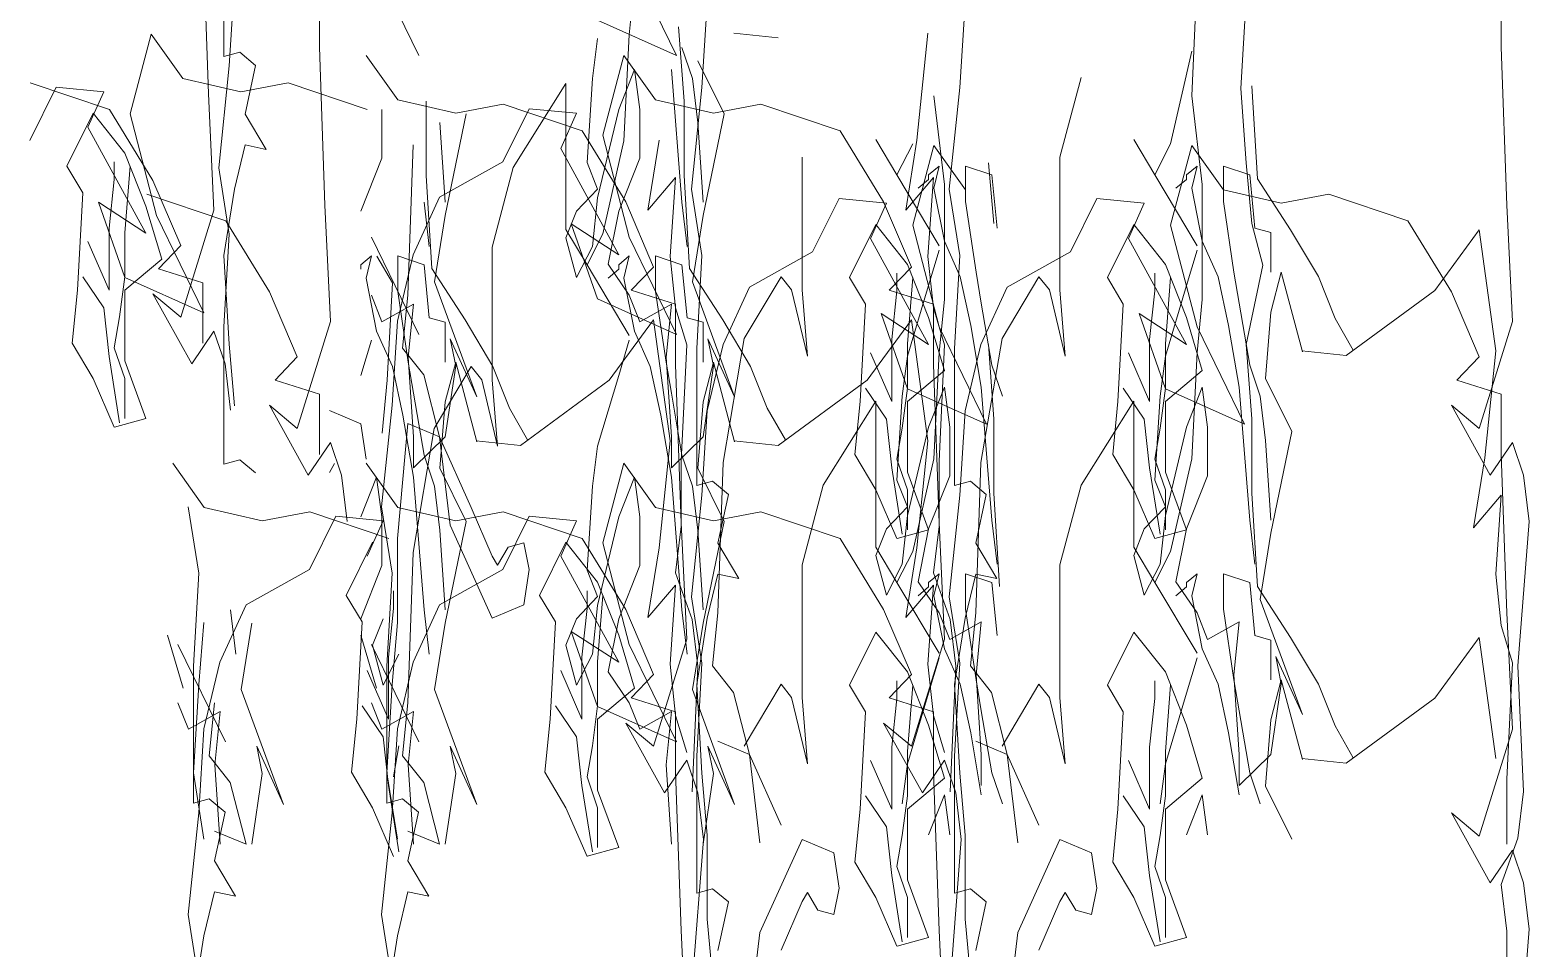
# Model space of a CAD drawing. Header units: millimetres. Extents: x -13324 to 13450, y -2140 to 8293.
# Drawn here: x -2693.5 to -2474.3, y 4908 to 5042.4 of the extents above; entities that cross this region are included whole.
import ezdxf

# ---------------------------------------------------------------- set-up
doc = ezdxf.new("R2010")
doc.units = ezdxf.units.MM
doc.header["$MEASUREMENT"] = 0
doc.layers.add('AS_3_6_018', color=92, linetype='Continuous', lineweight=9)

msp = doc.modelspace()

# ---------------------------------------------------------------- linework, layer by layer
at = {"layer": 'AS_3_6_018'}
for p, q in [((-2665.148, 5038.516), (-2665.148, 5058.588)), ((-2667.421, 5033.044), (-2668.231, 5056.2)), ((-2643.587, 5052.911), (-2636.65, 5038.667)), ((-2605.868, 5052.911), (-2598.93, 5038.667)), ((-2522.82, 5049.582), (-2523.591, 5032.747)), ((-2664.377, 5037.132), (-2663.606, 5049.435)), ((-2651.192, 5039.906), (-2651.192, 5048.76)), ((-2605.097, 5049.466), (-2605.868, 5041.696)), ((-2515.608, 5047.457), (-2516.419, 5033.836)), ((-2478.312, 5039.906), (-2478.312, 5048.76)), ((-2595.225, 5033.993), (-2594.455, 5046.295)), ((-2557.506, 5033.993), (-2556.735, 5046.295)), ((-2598.93, 5038.667), (-2610.493, 5043.847)), ((-2675.79, 5041.78), (-2678.874, 5030.126)), ((-2671.165, 5035.305), (-2675.79, 5041.78)), ((-2610.493, 5041.137), (-2611.263, 5035.31)), ((-2605.868, 5041.696), (-2606.639, 5026.157)), ((-2598.656, 5042.881), (-2597.846, 5031.984)), ((-2590.549, 5041.924), (-2584.062, 5041.243)), ((-2562.171, 5041.924), (-2563.793, 5026.26)), ((-2662.835, 5039.163), (-2665.148, 5038.516)), ((-2660.523, 5037.221), (-2662.835, 5039.163)), ((-2650.381, 5016.75), (-2651.192, 5039.906)), ((-2639.733, 5032.166), (-2644.358, 5038.64)), ((-2606.639, 5038.64), (-2609.722, 5026.986)), ((-2602.014, 5032.166), (-2606.639, 5038.64)), ((-2598.16, 5039.842), (-2596.618, 5035.31)), ((-2523.591, 5039.31), (-2526.674, 5025.713)), ((-2477.502, 5016.75), (-2478.312, 5039.906)), ((-2665.919, 5022.24), (-2664.377, 5037.132)), ((-2662.065, 5030.098), (-2660.523, 5037.221)), ((-2607.409, 5030.778), (-2605.097, 5036.605)), ((-2605.097, 5036.605), (-2604.326, 5030.778)), ((-2598.16, 5017.18), (-2599.701, 5036.605)), ((-2591.993, 5030.13), (-2595.847, 5037.9)), ((-2681.906, 5030.773), (-2693.468, 5034.658)), ((-2662.686, 5033.363), (-2671.165, 5035.305)), ((-2655.749, 5034.658), (-2662.686, 5033.363)), ((-2644.187, 5030.773), (-2655.749, 5034.658)), ((-2615.118, 5034.574), (-2622.826, 5022.272)), ((-2615.118, 5013.207), (-2615.118, 5034.574)), ((-2611.263, 5035.31), (-2612.034, 5023.008)), ((-2596.618, 5035.31), (-2595.847, 5028.835)), ((-2539.778, 5035.426), (-2542.861, 5023.771)), ((-2514.798, 5034.241), (-2513.987, 5020.62)), ((-2689.665, 5034.011), (-2693.519, 5026.241)), ((-2682.728, 5033.363), (-2689.665, 5034.011)), ((-2685.04, 5028.183), (-2682.728, 5033.363)), ((-2666.61, 5016.017), (-2667.421, 5033.044)), ((-2631.254, 5030.223), (-2639.733, 5032.166)), ((-2593.535, 5030.223), (-2602.014, 5032.166)), ((-2596.767, 5019.1), (-2595.225, 5033.993)), ((-2561.31, 5032.747), (-2559.768, 5019.798)), ((-2559.048, 5019.1), (-2557.506, 5033.993)), ((-2523.591, 5032.747), (-2522.049, 5019.798)), ((-2516.419, 5033.836), (-2515.608, 5022.939)), ((-2688.123, 5022.444), (-2684.269, 5030.214)), ((-2684.269, 5030.214), (-2679.644, 5024.387)), ((-2675.528, 5020.38), (-2681.906, 5030.773)), ((-2678.874, 5030.126), (-2675.019, 5015.233)), ((-2658.981, 5024.919), (-2662.065, 5030.098)), ((-2642.045, 5030.778), (-2642.045, 5023.655)), ((-2635.565, 5031.984), (-2635.565, 5021.087)), ((-2632.796, 5015.238), (-2629.712, 5030.13)), ((-2624.317, 5031.518), (-2631.254, 5030.223)), ((-2620.513, 5030.871), (-2624.367, 5023.101)), ((-2612.754, 5027.633), (-2624.317, 5031.518)), ((-2613.576, 5030.223), (-2620.513, 5030.871)), ((-2615.888, 5025.043), (-2613.576, 5030.223)), ((-2610.493, 5017.828), (-2607.409, 5030.778)), ((-2604.326, 5030.778), (-2604.326, 5023.655)), ((-2597.846, 5031.984), (-2597.846, 5021.087)), ((-2595.076, 5015.238), (-2591.993, 5030.13)), ((-2586.598, 5031.518), (-2593.535, 5030.223)), ((-2575.035, 5027.633), (-2586.598, 5031.518)), ((-2676.561, 5012.644), (-2685.04, 5028.183)), ((-2633.566, 5028.835), (-2632.796, 5017.18)), ((-2595.847, 5028.835), (-2595.076, 5017.18)), ((-2663.606, 5019.091), (-2662.065, 5025.566)), ((-2662.065, 5025.566), (-2658.981, 5024.919)), ((-2637.471, 5025.598), (-2638.242, 5003.583)), ((-2606.377, 5017.24), (-2612.754, 5027.633)), ((-2609.722, 5026.986), (-2605.868, 5012.094)), ((-2606.639, 5026.157), (-2609.722, 5012.56)), ((-2601.512, 5026.26), (-2603.134, 5016.044)), ((-2568.658, 5017.24), (-2575.035, 5027.633)), ((-2566.705, 5021.181), (-2569.789, 5026.361)), ((-2564.393, 5025.713), (-2566.705, 5021.181)), ((-2563.793, 5026.26), (-2565.414, 5016.044)), ((-2561.31, 5025.487), (-2564.393, 5013.832)), ((-2556.685, 5019.012), (-2561.31, 5025.487)), ((-2528.986, 5021.181), (-2532.069, 5026.361)), ((-2526.674, 5025.713), (-2528.986, 5021.181)), ((-2523.591, 5025.487), (-2526.674, 5013.832)), ((-2518.966, 5019.012), (-2523.591, 5025.487)), ((-2679.644, 5024.387), (-2676.561, 5016.617)), ((-2642.045, 5023.655), (-2645.129, 5015.886)), ((-2607.409, 5009.504), (-2615.888, 5025.043)), ((-2604.326, 5023.655), (-2607.409, 5015.886)), ((-2580.58, 5023.771), (-2580.58, 5004.346)), ((-2542.861, 5023.771), (-2542.861, 5004.346)), ((-2685.811, 5018.559), (-2688.123, 5022.444)), ((-2681.186, 5020.502), (-2681.186, 5023.092)), ((-2678.874, 5022.444), (-2679.644, 5012.732)), ((-2664.377, 5012.528), (-2665.919, 5022.24)), ((-2635.565, 5021.087), (-2634.754, 5007.466)), ((-2624.367, 5023.101), (-2633.617, 5017.921)), ((-2622.826, 5022.272), (-2625.909, 5010.617)), ((-2612.034, 5023.008), (-2610.493, 5019.123)), ((-2597.846, 5021.087), (-2597.035, 5007.466)), ((-2560.539, 5010.821), (-2566.705, 5021.181)), ((-2560.539, 5022.476), (-2562.08, 5021.181)), ((-2562.08, 5021.181), (-2562.08, 5020.533)), ((-2561.31, 5019.238), (-2560.539, 5022.476)), ((-2556.685, 5022.476), (-2556.685, 5017.296)), ((-2552.831, 5021.181), (-2556.685, 5022.476)), ((-2553.327, 5022.939), (-2552.517, 5014.085)), ((-2552.06, 5013.411), (-2552.831, 5021.181)), ((-2522.82, 5010.821), (-2528.986, 5021.181)), ((-2522.82, 5022.476), (-2524.361, 5021.181)), ((-2524.361, 5021.181), (-2524.361, 5020.533)), ((-2523.591, 5019.238), (-2522.82, 5022.476)), ((-2518.966, 5022.476), (-2518.966, 5017.296)), ((-2515.112, 5021.181), (-2518.966, 5022.476)), ((-2515.608, 5022.939), (-2514.798, 5014.085)), ((-2514.341, 5013.411), (-2515.112, 5021.181)), ((-2681.957, 5013.379), (-2681.186, 5020.502)), ((-2671.474, 5010.845), (-2675.528, 5020.38)), ((-2665.148, 5009.379), (-2663.606, 5019.091)), ((-2610.493, 5019.123), (-2613.576, 5015.886)), ((-2603.134, 5016.044), (-2599.08, 5020.811)), ((-2599.08, 5020.811), (-2599.89, 5009.233)), ((-2595.225, 5009.388), (-2596.767, 5019.1)), ((-2565.414, 5016.044), (-2561.361, 5020.811)), ((-2562.08, 5020.533), (-2563.622, 5019.238)), ((-2561.361, 5020.811), (-2562.171, 5009.233)), ((-2559.768, 5011.469), (-2561.31, 5019.238)), ((-2559.768, 5019.798), (-2559.768, 5002.963)), ((-2557.506, 5009.388), (-2559.048, 5019.1)), ((-2524.361, 5020.533), (-2525.903, 5019.238)), ((-2522.049, 5011.469), (-2523.591, 5019.238)), ((-2522.049, 5019.798), (-2522.049, 5002.963)), ((-2510.487, 5017.07), (-2518.966, 5019.012)), ((-2513.987, 5020.62), (-2509.122, 5013.128)), ((-2686.582, 5004.315), (-2685.811, 5018.559)), ((-2679.644, 5006.169), (-2683.498, 5017.176)), ((-2683.498, 5017.176), (-2676.561, 5012.644)), ((-2664.866, 5014.48), (-2676.429, 5018.365)), ((-2649.57, 4999.724), (-2650.381, 5016.75)), ((-2637.471, 5009.504), (-2633.617, 5017.921)), ((-2635.108, 5010.706), (-2635.879, 5017.18)), ((-2611.263, 5010.706), (-2610.493, 5017.828)), ((-2602.323, 5007.705), (-2606.377, 5017.24)), ((-2597.389, 5010.706), (-2598.16, 5017.18)), ((-2575.184, 5017.717), (-2579.038, 5009.947)), ((-2568.247, 5017.07), (-2575.184, 5017.717)), ((-2570.559, 5011.89), (-2568.247, 5017.07)), ((-2564.604, 5007.705), (-2568.658, 5017.24)), ((-2556.685, 5017.296), (-2555.143, 5006.936)), ((-2537.465, 5017.717), (-2541.319, 5009.947)), ((-2530.528, 5017.07), (-2537.465, 5017.717)), ((-2532.84, 5011.89), (-2530.528, 5017.07)), ((-2518.966, 5017.296), (-2517.424, 5006.936)), ((-2503.549, 5018.365), (-2510.487, 5017.07)), ((-2491.987, 5014.48), (-2503.549, 5018.365)), ((-2476.691, 4999.724), (-2477.502, 5016.75)), ((-2676.561, 5016.617), (-2674.249, 5008.847)), ((-2675.019, 5015.233), (-2668.082, 5000.989)), ((-2671.474, 5000.353), (-2666.61, 5016.017)), ((-2634.337, 5005.526), (-2632.796, 5015.238)), ((-2613.576, 5015.886), (-2615.118, 5012.001)), ((-2607.409, 5015.886), (-2608.951, 5008.116)), ((-2596.618, 5005.526), (-2595.076, 5015.238)), ((-2681.957, 5004.315), (-2681.957, 5013.379)), ((-2679.644, 5012.732), (-2679.644, 5006.257)), ((-2665.148, 4998.931), (-2664.377, 5012.528)), ((-2658.489, 5004.086), (-2664.866, 5014.48)), ((-2612.034, 5008.027), (-2615.118, 5013.207)), ((-2610.493, 5003.029), (-2614.347, 5014.036)), ((-2614.347, 5014.036), (-2607.409, 5009.504)), ((-2609.722, 5012.56), (-2612.034, 5008.027)), ((-2573.643, 5006.151), (-2569.789, 5013.921)), ((-2569.789, 5013.921), (-2565.164, 5008.093)), ((-2564.393, 5013.832), (-2560.539, 4998.94)), ((-2535.923, 5006.151), (-2532.069, 5013.921)), ((-2532.069, 5013.921), (-2527.445, 5008.093)), ((-2526.674, 5013.832), (-2522.82, 4998.94)), ((-2514.798, 5014.085), (-2513.176, 5007.956)), ((-2512.028, 5012.764), (-2514.341, 5013.411)), ((-2512.028, 5006.936), (-2512.028, 5012.764)), ((-2509.122, 5013.128), (-2505.068, 5006.318)), ((-2485.609, 5004.086), (-2491.987, 5014.48)), ((-2488.042, 5004.274), (-2481.556, 5013.128)), ((-2481.556, 5013.128), (-2479.123, 4995.421)), ((-2685.04, 5011.437), (-2681.957, 5004.315)), ((-2674.718, 5007.44), (-2671.474, 5010.845)), ((-2643.587, 5012.094), (-2636.65, 4997.849)), ((-2625.909, 5010.617), (-2625.909, 4991.193)), ((-2615.118, 5012.001), (-2613.576, 5006.173)), ((-2613.576, 5006.173), (-2611.263, 5010.706)), ((-2605.868, 5012.094), (-2598.93, 4997.849)), ((-2562.08, 4996.35), (-2570.559, 5011.89)), ((-2560.539, 5010.174), (-2562.08, 5004.994)), ((-2557.456, 5006.289), (-2559.768, 5011.469)), ((-2524.361, 4996.35), (-2532.84, 5011.89)), ((-2522.82, 5010.174), (-2524.361, 5004.994)), ((-2519.736, 5006.289), (-2522.049, 5011.469)), ((-2674.249, 5008.847), (-2679.644, 5004.315)), ((-2664.377, 4996.429), (-2665.148, 5009.379)), ((-2643.587, 5009.322), (-2645.129, 5008.027)), ((-2645.129, 5008.027), (-2645.129, 5007.38)), ((-2644.358, 5006.085), (-2643.587, 5009.322)), ((-2640.482, 5005.406), (-2642.794, 5009.291)), ((-2639.784, 4999.791), (-2637.471, 5009.504)), ((-2635.879, 5008.027), (-2639.733, 5009.322)), ((-2639.733, 5009.322), (-2639.733, 5004.142)), ((-2635.108, 5000.258), (-2635.879, 5008.027)), ((-2605.868, 4997.668), (-2612.034, 5008.027)), ((-2608.951, 5008.116), (-2605.868, 5003.583)), ((-2605.868, 5009.322), (-2607.409, 5008.027)), ((-2607.409, 5008.027), (-2607.409, 5007.38)), ((-2606.639, 5006.085), (-2605.868, 5009.322)), ((-2598.16, 5008.027), (-2602.014, 5009.322)), ((-2602.014, 5009.322), (-2602.014, 5004.142)), ((-2599.89, 5009.233), (-2599.08, 5001.742)), ((-2597.389, 5000.258), (-2598.16, 5008.027)), ((-2595.996, 4995.791), (-2595.225, 5009.388)), ((-2579.038, 5009.947), (-2588.288, 5004.767)), ((-2565.164, 5008.093), (-2562.08, 5000.323)), ((-2562.171, 5009.233), (-2561.361, 5001.742)), ((-2558.277, 4995.791), (-2557.506, 5009.388)), ((-2541.319, 5009.947), (-2550.569, 5004.767)), ((-2527.445, 5008.093), (-2524.361, 5000.323)), ((-2513.176, 5007.956), (-2515.608, 4996.378)), ((-2682.728, 5001.725), (-2685.811, 5006.257)), ((-2679.644, 5006.257), (-2680.415, 5000.43)), ((-2668.082, 5000.989), (-2679.644, 5006.169)), ((-2668.231, 5005.397), (-2674.718, 5007.44)), ((-2642.816, 4998.315), (-2644.358, 5006.085)), ((-2634.754, 5007.466), (-2629.889, 4999.975)), ((-2607.409, 5007.38), (-2608.951, 5006.085)), ((-2605.097, 4998.315), (-2606.639, 5006.085)), ((-2605.566, 5004.3), (-2602.323, 5007.705)), ((-2597.035, 5007.466), (-2592.17, 4999.975)), ((-2583.663, 5006.289), (-2589.059, 4997.224)), ((-2582.122, 5004.346), (-2583.663, 5006.289)), ((-2571.33, 5002.266), (-2573.643, 5006.151)), ((-2567.847, 5004.3), (-2564.604, 5007.705)), ((-2566.705, 5004.208), (-2566.705, 5006.798)), ((-2564.393, 5006.151), (-2565.164, 4996.439)), ((-2555.914, 4999.166), (-2557.456, 5006.289)), ((-2555.143, 5006.936), (-2554.372, 5002.404)), ((-2545.944, 5006.289), (-2551.34, 4997.224)), ((-2544.402, 5004.346), (-2545.944, 5006.289)), ((-2533.611, 5002.266), (-2535.923, 5006.151)), ((-2528.986, 5004.208), (-2528.986, 5006.798)), ((-2526.674, 5006.151), (-2527.445, 4996.439)), ((-2518.195, 4999.166), (-2519.736, 5006.289)), ((-2517.424, 5006.936), (-2516.653, 5002.404)), ((-2512.028, 5001.109), (-2510.487, 5006.936)), ((-2510.487, 5006.936), (-2507.403, 4995.282)), ((-2505.068, 5006.318), (-2502.636, 5000.188)), ((-2687.353, 4996.545), (-2686.582, 5004.315)), ((-2679.644, 5004.315), (-2679.644, 4993.955)), ((-2669.853, 4993.542), (-2675.528, 5003.758)), ((-2675.528, 5003.758), (-2671.474, 5000.353)), ((-2668.231, 4996.543), (-2668.231, 5005.397)), ((-2654.435, 4994.552), (-2658.489, 5004.086)), ((-2643.587, 5003.583), (-2642.045, 4999.698)), ((-2641.253, 4991.161), (-2640.482, 5005.406)), ((-2639.733, 5004.142), (-2638.191, 4993.783)), ((-2638.242, 5003.583), (-2639.013, 4995.814)), ((-2628.171, 4988.691), (-2634.337, 5005.526)), ((-2605.868, 5003.583), (-2604.326, 4999.698)), ((-2599.08, 5002.257), (-2605.566, 5004.3)), ((-2602.014, 5004.142), (-2600.472, 4993.783)), ((-2590.452, 4988.691), (-2596.618, 5005.526)), ((-2592.142, 4996.35), (-2588.288, 5004.767)), ((-2579.809, 4994.634), (-2582.122, 5004.346)), ((-2580.58, 5004.346), (-2579.809, 4994.634)), ((-2561.361, 5002.257), (-2567.847, 5004.3)), ((-2567.476, 4997.086), (-2566.705, 5004.208)), ((-2562.08, 5004.994), (-2565.164, 4994.634)), ((-2554.423, 4996.35), (-2550.569, 5004.767)), ((-2542.09, 4994.634), (-2544.402, 5004.346)), ((-2542.861, 5004.346), (-2542.09, 4994.634)), ((-2529.757, 4997.086), (-2528.986, 5004.208)), ((-2524.361, 5004.994), (-2527.445, 4994.634)), ((-2501.014, 4994.74), (-2488.042, 5004.274)), ((-2481.556, 4994.552), (-2485.609, 5004.086)), ((-2681.957, 4994.602), (-2682.728, 5001.725)), ((-2642.045, 4999.698), (-2637.42, 5002.288)), ((-2637.42, 5002.288), (-2638.191, 4994.519)), ((-2598.93, 4997.849), (-2610.493, 5003.029)), ((-2604.326, 4999.698), (-2599.701, 5002.288)), ((-2599.701, 5002.288), (-2600.472, 4994.519)), ((-2599.08, 4993.403), (-2599.08, 5002.257)), ((-2599.08, 5001.742), (-2597.458, 4996.293)), ((-2572.101, 4988.021), (-2571.33, 5002.266)), ((-2561.361, 4993.403), (-2561.361, 5002.257)), ((-2561.361, 5001.742), (-2559.739, 4996.293)), ((-2559.768, 5002.963), (-2560.539, 4995.193)), ((-2554.372, 5002.404), (-2552.831, 4993.339)), ((-2534.382, 4988.021), (-2533.611, 5002.266)), ((-2522.049, 5002.963), (-2522.82, 4995.193)), ((-2516.653, 5002.404), (-2515.112, 4993.339)), ((-2680.415, 5000.43), (-2681.186, 4995.897)), ((-2654.435, 4984.06), (-2649.57, 4999.724)), ((-2640.554, 4987.489), (-2639.784, 4999.791)), ((-2632.796, 4999.61), (-2635.108, 5000.258)), ((-2632.796, 4993.783), (-2632.796, 4999.61)), ((-2629.889, 4999.975), (-2625.835, 4993.164)), ((-2608.809, 4991.121), (-2602.323, 4999.975)), ((-2602.323, 4999.975), (-2599.89, 4982.267)), ((-2595.076, 4999.61), (-2597.389, 5000.258)), ((-2595.076, 4993.783), (-2595.076, 4999.61)), ((-2592.17, 4999.975), (-2588.116, 4993.164)), ((-2571.09, 4991.121), (-2564.604, 4999.975)), ((-2565.164, 4989.875), (-2569.018, 5000.883)), ((-2569.018, 5000.883), (-2562.08, 4996.35)), ((-2564.604, 4999.975), (-2562.171, 4982.267)), ((-2562.08, 5000.323), (-2559.768, 4992.554)), ((-2554.372, 4990.102), (-2555.914, 4999.166)), ((-2527.445, 4989.875), (-2531.299, 5000.883)), ((-2531.299, 5000.883), (-2524.361, 4996.35)), ((-2524.361, 5000.323), (-2522.049, 4992.554)), ((-2516.653, 4990.102), (-2518.195, 4999.166)), ((-2512.799, 4991.397), (-2512.028, 5001.109)), ((-2502.636, 5000.188), (-2499.973, 4995.546)), ((-2481.556, 4984.06), (-2476.691, 4999.724)), ((-2666.61, 4998.31), (-2669.853, 4993.542)), ((-2664.988, 4993.542), (-2666.61, 4998.31)), ((-2665.148, 4978.859), (-2665.148, 4998.931)), ((-2643.587, 4997.02), (-2645.129, 4991.84)), ((-2640.504, 4993.135), (-2642.816, 4998.315)), ((-2632.067, 4997.21), (-2628.171, 4988.691)), ((-2631.254, 4993.224), (-2632.067, 4997.21)), ((-2605.868, 4997.02), (-2607.409, 4991.84)), ((-2602.785, 4993.135), (-2605.097, 4998.315)), ((-2594.348, 4997.21), (-2590.452, 4988.691)), ((-2593.535, 4993.224), (-2594.348, 4997.21)), ((-2589.059, 4997.224), (-2592.142, 4979.095)), ((-2567.476, 4988.021), (-2567.476, 4997.086)), ((-2560.539, 4998.94), (-2553.601, 4984.695)), ((-2551.34, 4997.224), (-2554.423, 4979.095)), ((-2529.757, 4988.021), (-2529.757, 4997.086)), ((-2522.82, 4998.94), (-2515.882, 4984.695)), ((-2684.269, 4991.365), (-2687.353, 4996.545)), ((-2681.186, 4995.897), (-2679.644, 4991.365)), ((-2663.606, 4987.365), (-2664.377, 4996.429)), ((-2639.013, 4995.814), (-2635.93, 4991.929)), ((-2597.458, 4996.293), (-2598.269, 4979.267)), ((-2595.996, 4975.719), (-2595.996, 4995.791)), ((-2594.455, 4986.638), (-2592.142, 4996.35)), ((-2570.559, 4995.144), (-2567.476, 4988.021)), ((-2565.164, 4996.439), (-2565.164, 4989.964)), ((-2560.539, 4995.193), (-2561.31, 4979.654)), ((-2559.739, 4996.293), (-2560.55, 4979.267)), ((-2558.277, 4975.719), (-2558.277, 4995.791)), ((-2556.735, 4986.638), (-2554.423, 4996.35)), ((-2553.327, 4996.378), (-2552.517, 4985.481)), ((-2532.84, 4995.144), (-2529.757, 4988.021)), ((-2527.445, 4996.439), (-2527.445, 4989.964)), ((-2522.82, 4995.193), (-2523.591, 4979.654)), ((-2515.608, 4996.378), (-2514.798, 4985.481)), ((-2507.5, 4995.421), (-2501.014, 4994.74)), ((-2479.123, 4995.421), (-2480.745, 4979.756)), ((-2680.415, 4984.89), (-2681.957, 4994.602)), ((-2679.644, 4993.955), (-2676.561, 4985.538)), ((-2664.177, 4986.732), (-2664.988, 4993.542)), ((-2657.678, 4991.146), (-2654.435, 4994.552)), ((-2638.962, 4986.013), (-2640.504, 4993.135)), ((-2638.191, 4994.519), (-2637.42, 4982.864)), ((-2638.191, 4993.783), (-2637.42, 4989.25)), ((-2628.992, 4993.135), (-2634.388, 4984.07)), ((-2632.796, 4987.955), (-2631.254, 4993.783)), ((-2632.796, 4982.864), (-2631.254, 4993.224)), ((-2631.254, 4993.783), (-2628.171, 4982.128)), ((-2627.451, 4991.193), (-2628.992, 4993.135)), ((-2625.835, 4993.164), (-2623.403, 4987.034)), ((-2601.243, 4986.013), (-2602.785, 4993.135)), ((-2600.472, 4994.519), (-2599.701, 4982.864)), ((-2600.472, 4993.783), (-2599.701, 4989.25)), ((-2598.269, 4970.247), (-2599.08, 4993.403)), ((-2595.076, 4987.955), (-2593.535, 4993.783)), ((-2595.076, 4982.864), (-2593.535, 4993.224)), ((-2593.535, 4993.783), (-2590.452, 4982.128)), ((-2588.116, 4993.164), (-2585.684, 4987.034)), ((-2565.164, 4994.634), (-2565.935, 4988.807)), ((-2560.55, 4970.247), (-2561.361, 4993.403)), ((-2552.831, 4993.339), (-2551.289, 4988.807)), ((-2527.445, 4994.634), (-2528.215, 4988.807)), ((-2515.112, 4993.339), (-2513.57, 4988.807)), ((-2484.799, 4991.146), (-2481.556, 4994.552)), ((-2681.186, 4984.243), (-2684.269, 4991.365)), ((-2679.644, 4991.365), (-2679.644, 4985.538)), ((-2651.192, 4989.103), (-2657.678, 4991.146)), ((-2642.024, 4983.391), (-2641.253, 4991.161)), ((-2635.93, 4991.929), (-2633.617, 4982.864)), ((-2625.138, 4981.48), (-2627.451, 4991.193)), ((-2625.909, 4991.193), (-2625.138, 4981.48)), ((-2621.781, 4981.586), (-2608.809, 4991.121)), ((-2607.409, 4991.84), (-2610.493, 4981.48)), ((-2584.062, 4981.586), (-2571.09, 4991.121)), ((-2559.768, 4992.554), (-2565.164, 4988.021)), ((-2522.049, 4992.554), (-2527.445, 4988.021)), ((-2508.945, 4983.627), (-2512.799, 4991.397)), ((-2478.312, 4989.103), (-2484.799, 4991.146)), ((-2651.192, 4980.249), (-2651.192, 4989.103)), ((-2637.42, 4989.25), (-2635.879, 4980.186)), ((-2599.701, 4989.25), (-2598.16, 4980.186)), ((-2568.247, 4985.431), (-2571.33, 4989.964)), ((-2565.935, 4988.807), (-2566.705, 4976.505)), ((-2565.164, 4989.964), (-2565.935, 4984.136)), ((-2553.601, 4984.695), (-2565.164, 4989.875)), ((-2562.08, 4984.274), (-2559.768, 4990.102)), ((-2559.768, 4990.102), (-2558.997, 4984.274)), ((-2552.831, 4970.677), (-2554.372, 4990.102)), ((-2530.528, 4985.431), (-2533.611, 4989.964)), ((-2528.215, 4988.807), (-2528.986, 4976.505)), ((-2527.445, 4989.964), (-2528.215, 4984.136)), ((-2515.882, 4984.695), (-2527.445, 4989.875)), ((-2524.361, 4984.274), (-2522.049, 4990.102)), ((-2522.049, 4990.102), (-2521.278, 4984.274)), ((-2515.112, 4970.677), (-2516.653, 4990.102)), ((-2513.57, 4988.807), (-2512.799, 4982.332)), ((-2478.312, 4980.249), (-2478.312, 4989.103)), ((-2652.813, 4977.249), (-2658.489, 4987.465)), ((-2658.489, 4987.465), (-2654.435, 4984.06)), ((-2645.107, 4984.775), (-2649.732, 4986.717)), ((-2642.096, 4972.597), (-2640.554, 4987.489)), ((-2637.42, 4976.948), (-2638.962, 4986.013)), ((-2633.566, 4978.243), (-2632.796, 4987.955)), ((-2623.403, 4987.034), (-2620.74, 4982.393)), ((-2599.701, 4976.948), (-2601.243, 4986.013)), ((-2595.847, 4978.243), (-2595.076, 4987.955)), ((-2595.225, 4974.336), (-2594.455, 4986.638)), ((-2585.684, 4987.034), (-2583.021, 4982.393)), ((-2569.789, 4988.071), (-2577.497, 4975.769)), ((-2572.872, 4980.251), (-2572.101, 4988.021)), ((-2569.789, 4966.704), (-2569.789, 4988.071)), ((-2565.164, 4988.021), (-2565.164, 4977.661)), ((-2557.506, 4974.336), (-2556.735, 4986.638)), ((-2532.069, 4988.071), (-2539.778, 4975.769)), ((-2535.153, 4980.251), (-2534.382, 4988.021)), ((-2532.069, 4966.704), (-2532.069, 4988.071)), ((-2527.445, 4988.021), (-2527.445, 4977.661)), ((-2479.934, 4977.249), (-2485.609, 4987.465)), ((-2485.609, 4987.465), (-2481.556, 4984.06)), ((-2676.561, 4985.538), (-2681.176, 4984.253)), ((-2644.336, 4979.595), (-2645.107, 4984.775)), ((-2638.242, 4984.806), (-2639.784, 4967.972)), ((-2633.617, 4982.864), (-2638.242, 4984.806)), ((-2634.388, 4984.07), (-2637.471, 4965.941)), ((-2567.476, 4978.309), (-2568.247, 4985.431)), ((-2565.935, 4984.136), (-2566.705, 4979.604)), ((-2565.164, 4971.325), (-2562.08, 4984.274)), ((-2558.997, 4984.274), (-2558.997, 4977.152)), ((-2552.517, 4985.481), (-2552.517, 4974.584)), ((-2529.757, 4978.309), (-2530.528, 4985.431)), ((-2528.215, 4984.136), (-2528.986, 4979.604)), ((-2527.445, 4971.325), (-2524.361, 4984.274)), ((-2521.278, 4984.274), (-2521.278, 4977.152)), ((-2514.798, 4985.481), (-2514.798, 4974.584)), ((-2649.57, 4982.016), (-2652.813, 4977.249)), ((-2647.949, 4977.249), (-2649.57, 4982.016)), ((-2637.42, 4982.864), (-2637.42, 4978.331)), ((-2637.42, 4978.331), (-2632.796, 4982.864)), ((-2632.075, 4969.914), (-2633.617, 4982.864)), ((-2633.617, 4982.864), (-2628.992, 4972.504)), ((-2628.268, 4982.267), (-2621.781, 4981.586)), ((-2599.89, 4982.267), (-2601.512, 4966.603)), ((-2599.701, 4982.864), (-2599.701, 4978.331)), ((-2599.701, 4978.331), (-2595.076, 4982.864)), ((-2590.549, 4982.267), (-2584.062, 4981.586)), ((-2562.171, 4982.267), (-2563.793, 4966.603)), ((-2512.799, 4982.332), (-2512.028, 4970.677)), ((-2512.028, 4968.735), (-2508.945, 4983.627)), ((-2476.691, 4982.016), (-2479.934, 4977.249)), ((-2475.069, 4977.249), (-2476.691, 4982.016)), ((-2662.835, 4979.506), (-2665.148, 4978.859)), ((-2660.523, 4977.564), (-2662.835, 4979.506)), ((-2635.879, 4980.186), (-2634.337, 4975.653)), ((-2610.493, 4981.48), (-2611.263, 4975.653)), ((-2598.16, 4980.186), (-2596.618, 4975.653)), ((-2569.789, 4975.072), (-2572.872, 4980.251)), ((-2566.705, 4979.604), (-2565.164, 4975.072)), ((-2561.31, 4979.654), (-2564.393, 4966.056)), ((-2532.069, 4975.072), (-2535.153, 4980.251)), ((-2528.986, 4979.604), (-2527.445, 4975.072)), ((-2523.591, 4979.654), (-2526.674, 4966.056)), ((-2480.745, 4979.756), (-2482.366, 4969.541)), ((-2477.502, 4957.094), (-2478.312, 4980.249)), ((-2668.022, 4972.509), (-2672.647, 4978.984)), ((-2649.732, 4977.652), (-2648.961, 4978.947)), ((-2647.138, 4970.438), (-2647.949, 4977.249)), ((-2639.733, 4972.509), (-2644.358, 4978.984)), ((-2629.712, 4970.473), (-2633.566, 4978.243)), ((-2606.639, 4978.984), (-2609.722, 4967.329)), ((-2602.014, 4972.509), (-2606.639, 4978.984)), ((-2598.269, 4979.267), (-2598.269, 4969.732)), ((-2591.993, 4970.473), (-2595.847, 4978.243)), ((-2592.142, 4979.095), (-2592.913, 4957.08)), ((-2565.935, 4968.597), (-2567.476, 4978.309)), ((-2565.164, 4977.661), (-2562.08, 4969.244)), ((-2560.55, 4979.267), (-2560.55, 4969.732)), ((-2554.423, 4979.095), (-2555.194, 4957.08)), ((-2528.215, 4968.597), (-2529.757, 4978.309)), ((-2527.445, 4977.661), (-2524.361, 4969.244)), ((-2474.258, 4970.438), (-2475.069, 4977.249)), ((-2645.129, 4971.121), (-2642.816, 4976.948)), ((-2642.816, 4976.948), (-2642.045, 4971.121)), ((-2635.879, 4957.524), (-2637.42, 4976.948)), ((-2634.337, 4975.653), (-2633.566, 4969.178)), ((-2611.263, 4975.653), (-2612.034, 4963.351)), ((-2607.409, 4971.121), (-2605.097, 4976.948)), ((-2605.097, 4976.948), (-2604.326, 4971.121)), ((-2598.16, 4957.524), (-2599.701, 4976.948)), ((-2596.618, 4975.653), (-2595.847, 4969.178)), ((-2593.684, 4976.367), (-2595.996, 4975.719)), ((-2591.371, 4974.424), (-2593.684, 4976.367)), ((-2577.497, 4975.769), (-2580.58, 4964.114)), ((-2566.705, 4967.949), (-2569.789, 4975.072)), ((-2566.705, 4976.505), (-2565.164, 4972.62)), ((-2565.164, 4975.072), (-2565.164, 4969.244)), ((-2558.997, 4977.152), (-2562.08, 4969.382)), ((-2555.965, 4976.367), (-2558.277, 4975.719)), ((-2553.652, 4974.424), (-2555.965, 4976.367)), ((-2539.778, 4975.769), (-2542.861, 4964.114)), ((-2528.986, 4967.949), (-2532.069, 4975.072)), ((-2528.986, 4976.505), (-2527.445, 4972.62)), ((-2527.445, 4975.072), (-2527.445, 4969.244)), ((-2521.278, 4977.152), (-2524.361, 4969.382)), ((-2596.767, 4959.444), (-2595.225, 4974.336)), ((-2592.913, 4967.302), (-2591.371, 4974.424)), ((-2559.048, 4959.444), (-2557.506, 4974.336)), ((-2555.194, 4967.302), (-2553.652, 4974.424)), ((-2552.517, 4974.584), (-2551.706, 4960.963)), ((-2514.798, 4974.584), (-2513.987, 4960.963)), ((-2482.366, 4969.541), (-2478.312, 4974.308)), ((-2478.312, 4974.308), (-2479.123, 4962.73)), ((-2668.844, 4962.885), (-2670.385, 4972.597)), ((-2659.543, 4970.566), (-2668.022, 4972.509)), ((-2652.606, 4971.861), (-2659.543, 4970.566)), ((-2648.803, 4971.214), (-2652.657, 4963.444)), ((-2641.044, 4967.976), (-2652.606, 4971.861)), ((-2641.865, 4970.566), (-2648.803, 4971.214)), ((-2640.554, 4962.885), (-2642.096, 4972.597)), ((-2642.045, 4971.121), (-2642.045, 4963.998)), ((-2631.254, 4970.566), (-2639.733, 4972.509)), ((-2624.317, 4971.861), (-2631.254, 4970.566)), ((-2628.992, 4972.504), (-2625.909, 4965.382)), ((-2620.513, 4971.214), (-2624.367, 4963.444)), ((-2612.754, 4967.976), (-2624.317, 4971.861)), ((-2613.576, 4970.566), (-2620.513, 4971.214)), ((-2610.493, 4958.171), (-2607.409, 4971.121)), ((-2604.326, 4971.121), (-2604.326, 4963.998)), ((-2593.535, 4970.566), (-2602.014, 4972.509)), ((-2586.598, 4971.861), (-2593.535, 4970.566)), ((-2575.035, 4967.976), (-2586.598, 4971.861)), ((-2565.164, 4972.62), (-2568.247, 4969.382)), ((-2565.935, 4964.202), (-2565.164, 4971.325)), ((-2552.06, 4964.202), (-2552.831, 4970.677)), ((-2527.445, 4972.62), (-2530.528, 4969.382)), ((-2528.215, 4964.202), (-2527.445, 4971.325)), ((-2514.341, 4964.202), (-2515.112, 4970.677)), ((-2644.178, 4965.387), (-2641.865, 4970.566)), ((-2633.566, 4969.178), (-2632.796, 4957.524)), ((-2632.796, 4955.581), (-2629.712, 4970.473)), ((-2625.909, 4956.317), (-2632.075, 4969.914)), ((-2615.888, 4965.387), (-2613.576, 4970.566)), ((-2598.269, 4969.732), (-2599.08, 4962.921)), ((-2597.458, 4953.221), (-2598.269, 4970.247)), ((-2595.847, 4969.178), (-2595.076, 4957.524)), ((-2595.076, 4955.581), (-2591.993, 4970.473)), ((-2568.247, 4969.382), (-2569.789, 4965.497)), ((-2562.08, 4969.244), (-2566.695, 4967.96)), ((-2562.08, 4969.382), (-2563.622, 4961.612)), ((-2560.55, 4969.732), (-2561.361, 4962.921)), ((-2559.739, 4953.221), (-2560.55, 4970.247)), ((-2530.528, 4969.382), (-2532.069, 4965.497)), ((-2524.361, 4969.244), (-2528.976, 4967.96)), ((-2524.361, 4969.382), (-2525.903, 4961.612)), ((-2513.57, 4959.023), (-2512.028, 4968.735)), ((-2475.88, 4949.326), (-2474.258, 4970.438)), ((-2647.261, 4959.648), (-2643.407, 4967.417)), ((-2639.784, 4967.972), (-2639.784, 4955.67)), ((-2625.138, 4964.087), (-2623.596, 4966.677)), ((-2623.596, 4966.677), (-2621.284, 4967.324)), ((-2621.284, 4967.324), (-2620.513, 4963.439)), ((-2618.972, 4959.648), (-2615.118, 4967.417)), ((-2615.118, 4967.417), (-2610.493, 4961.59)), ((-2606.377, 4957.583), (-2612.754, 4967.976)), ((-2609.722, 4967.329), (-2605.868, 4952.437)), ((-2601.512, 4966.603), (-2603.134, 4956.387)), ((-2589.83, 4962.122), (-2592.913, 4967.302)), ((-2568.658, 4957.583), (-2575.035, 4967.976)), ((-2566.705, 4961.524), (-2569.789, 4966.704)), ((-2563.793, 4966.603), (-2565.414, 4956.387)), ((-2552.111, 4962.122), (-2555.194, 4967.302)), ((-2528.986, 4961.524), (-2532.069, 4966.704)), ((-2637.471, 4965.941), (-2638.242, 4943.926)), ((-2625.909, 4965.382), (-2625.138, 4964.087)), ((-2607.409, 4949.847), (-2615.888, 4965.387)), ((-2580.58, 4964.114), (-2580.58, 4944.69)), ((-2569.789, 4965.497), (-2568.247, 4959.67)), ((-2568.247, 4959.67), (-2565.935, 4964.202)), ((-2564.393, 4966.056), (-2566.705, 4961.524)), ((-2542.861, 4964.114), (-2542.861, 4944.69)), ((-2532.069, 4965.497), (-2530.528, 4959.67)), ((-2530.528, 4959.67), (-2528.215, 4964.202)), ((-2526.674, 4966.056), (-2528.986, 4961.524)), ((-2669.615, 4949.288), (-2668.844, 4962.885)), ((-2652.657, 4963.444), (-2661.906, 4958.264)), ((-2642.045, 4963.998), (-2645.129, 4956.229)), ((-2641.325, 4949.288), (-2640.554, 4962.885)), ((-2624.367, 4963.444), (-2633.617, 4958.264)), ((-2620.513, 4963.439), (-2621.284, 4958.26)), ((-2612.034, 4963.351), (-2610.493, 4959.466)), ((-2604.326, 4963.998), (-2607.409, 4956.229)), ((-2599.08, 4962.921), (-2596.647, 4956.111)), ((-2594.455, 4956.295), (-2592.913, 4962.769)), ((-2592.913, 4962.769), (-2589.83, 4962.122)), ((-2560.539, 4962.819), (-2562.08, 4961.524)), ((-2561.361, 4962.921), (-2558.928, 4956.111)), ((-2561.31, 4959.582), (-2560.539, 4962.819)), ((-2556.735, 4956.295), (-2555.194, 4962.769)), ((-2556.685, 4962.819), (-2556.685, 4957.639)), ((-2552.831, 4961.524), (-2556.685, 4962.819)), ((-2555.194, 4962.769), (-2552.111, 4962.122)), ((-2522.82, 4962.819), (-2524.361, 4961.524)), ((-2523.591, 4959.582), (-2522.82, 4962.819)), ((-2518.966, 4962.819), (-2518.966, 4957.639)), ((-2515.112, 4961.524), (-2518.966, 4962.819)), ((-2479.123, 4962.73), (-2478.312, 4955.238)), ((-2640.324, 4957.705), (-2640.324, 4960.295)), ((-2612.034, 4957.705), (-2612.034, 4960.295)), ((-2610.493, 4961.59), (-2607.409, 4953.82)), ((-2603.134, 4956.387), (-2599.08, 4961.154)), ((-2599.08, 4961.154), (-2599.89, 4949.576)), ((-2560.539, 4951.164), (-2566.705, 4961.524)), ((-2565.414, 4956.387), (-2561.361, 4961.154)), ((-2563.622, 4961.612), (-2560.539, 4957.08)), ((-2562.08, 4960.877), (-2563.622, 4959.582)), ((-2561.361, 4961.154), (-2562.171, 4949.576)), ((-2562.08, 4961.524), (-2562.08, 4960.877)), ((-2552.06, 4953.754), (-2552.831, 4961.524)), ((-2522.82, 4951.164), (-2528.986, 4961.524)), ((-2525.903, 4961.612), (-2522.82, 4957.08)), ((-2524.361, 4960.877), (-2525.903, 4959.582)), ((-2524.361, 4961.524), (-2524.361, 4960.877)), ((-2514.341, 4953.754), (-2515.112, 4961.524)), ((-2513.987, 4960.963), (-2509.122, 4953.471)), ((-2665.76, 4949.847), (-2661.906, 4958.264)), ((-2663.397, 4951.049), (-2664.168, 4957.524)), ((-2644.949, 4955.763), (-2647.261, 4959.648)), ((-2641.095, 4950.583), (-2640.324, 4957.705)), ((-2637.471, 4949.847), (-2633.617, 4958.264)), ((-2635.108, 4951.049), (-2635.879, 4957.524)), ((-2621.284, 4958.26), (-2625.909, 4956.317)), ((-2616.659, 4955.763), (-2618.972, 4959.648)), ((-2610.493, 4959.466), (-2613.576, 4956.229)), ((-2612.805, 4950.583), (-2612.034, 4957.705)), ((-2611.263, 4951.049), (-2610.493, 4958.171)), ((-2609.722, 4959.648), (-2610.493, 4949.935)), ((-2602.323, 4948.048), (-2606.377, 4957.583)), ((-2597.389, 4951.049), (-2598.16, 4957.524)), ((-2595.225, 4949.731), (-2596.767, 4959.444)), ((-2564.604, 4948.048), (-2568.658, 4957.583)), ((-2559.768, 4951.812), (-2561.31, 4959.582)), ((-2557.506, 4949.731), (-2559.048, 4959.444)), ((-2556.685, 4957.639), (-2555.143, 4947.279)), ((-2522.049, 4951.812), (-2523.591, 4959.582)), ((-2518.966, 4957.639), (-2517.424, 4947.279)), ((-2507.403, 4942.188), (-2513.57, 4959.023)), ((-2668.073, 4955.67), (-2668.844, 4946.605)), ((-2662.627, 4945.869), (-2661.085, 4955.581)), ((-2645.719, 4941.518), (-2644.949, 4955.763)), ((-2641.865, 4956.229), (-2643.407, 4952.344)), ((-2639.784, 4955.67), (-2640.554, 4946.605)), ((-2634.337, 4945.869), (-2632.796, 4955.581)), ((-2617.43, 4941.518), (-2616.659, 4955.763)), ((-2613.576, 4956.229), (-2615.118, 4952.344)), ((-2607.409, 4956.229), (-2608.951, 4948.459)), ((-2596.647, 4956.111), (-2595.837, 4949.3)), ((-2596.618, 4945.869), (-2595.076, 4955.581)), ((-2595.996, 4946.582), (-2594.455, 4956.295)), ((-2592.913, 4957.08), (-2593.684, 4949.31)), ((-2560.539, 4957.08), (-2558.997, 4953.195)), ((-2558.997, 4953.195), (-2554.372, 4955.785)), ((-2558.928, 4956.111), (-2558.117, 4949.3)), ((-2558.277, 4946.582), (-2556.735, 4956.295)), ((-2555.194, 4957.08), (-2555.965, 4949.31)), ((-2554.372, 4955.785), (-2555.143, 4948.015)), ((-2522.82, 4957.08), (-2521.278, 4953.195)), ((-2521.278, 4953.195), (-2516.653, 4955.785)), ((-2516.653, 4955.785), (-2517.424, 4948.015)), ((-2476.691, 4940.067), (-2477.502, 4957.094)), ((-2673.418, 4953.82), (-2671.105, 4946.05)), ((-2645.129, 4953.82), (-2642.816, 4946.05)), ((-2610.493, 4943.372), (-2614.347, 4954.379)), ((-2614.347, 4954.379), (-2607.409, 4949.847)), ((-2607.409, 4953.82), (-2605.097, 4946.05)), ((-2602.323, 4937.556), (-2597.458, 4953.221)), ((-2573.643, 4946.494), (-2569.789, 4954.264)), ((-2569.789, 4954.264), (-2565.164, 4948.436)), ((-2564.604, 4937.556), (-2559.739, 4953.221)), ((-2535.923, 4946.494), (-2532.069, 4954.264)), ((-2532.069, 4954.264), (-2527.445, 4948.436)), ((-2512.028, 4953.107), (-2514.341, 4953.754)), ((-2512.028, 4947.279), (-2512.028, 4953.107)), ((-2509.122, 4953.471), (-2505.068, 4946.661)), ((-2488.042, 4944.618), (-2481.556, 4953.471)), ((-2481.556, 4953.471), (-2479.123, 4935.764)), ((-2478.312, 4955.238), (-2476.691, 4949.79)), ((-2671.876, 4952.437), (-2664.939, 4938.192)), ((-2643.587, 4952.437), (-2636.65, 4938.192)), ((-2643.407, 4952.344), (-2641.865, 4946.516)), ((-2641.865, 4946.516), (-2639.553, 4951.049)), ((-2615.118, 4952.344), (-2613.576, 4946.516)), ((-2613.576, 4946.516), (-2611.263, 4951.049)), ((-2605.868, 4952.437), (-2598.93, 4938.192)), ((-2557.456, 4946.632), (-2559.768, 4951.812)), ((-2519.736, 4946.632), (-2522.049, 4951.812)), ((-2669.615, 4929.216), (-2669.615, 4949.288)), ((-2668.073, 4940.135), (-2665.76, 4949.847)), ((-2641.325, 4929.216), (-2641.325, 4949.288)), ((-2641.095, 4941.518), (-2641.095, 4950.583)), ((-2639.784, 4940.135), (-2637.471, 4949.847)), ((-2612.805, 4941.518), (-2612.805, 4950.583)), ((-2610.493, 4949.935), (-2610.493, 4943.46)), ((-2599.89, 4949.576), (-2599.08, 4942.085)), ((-2595.837, 4949.3), (-2596.647, 4930.912)), ((-2595.996, 4936.134), (-2595.225, 4949.731)), ((-2593.684, 4949.31), (-2590.601, 4945.425)), ((-2562.171, 4949.576), (-2561.361, 4942.085)), ((-2560.539, 4950.517), (-2562.08, 4945.337)), ((-2558.117, 4949.3), (-2558.928, 4930.912)), ((-2558.277, 4936.134), (-2557.506, 4949.731)), ((-2555.965, 4949.31), (-2552.881, 4945.425)), ((-2522.82, 4950.517), (-2524.361, 4945.337)), ((-2511.3, 4950.706), (-2507.403, 4942.188)), ((-2510.487, 4946.72), (-2511.3, 4950.706)), ((-2476.691, 4949.79), (-2477.502, 4932.764)), ((-2475.069, 4930.937), (-2475.88, 4949.326)), ((-2668.844, 4946.605), (-2669.615, 4933.655)), ((-2644.178, 4948.64), (-2641.095, 4941.518)), ((-2640.554, 4946.605), (-2641.325, 4933.655)), ((-2615.888, 4948.64), (-2612.805, 4941.518)), ((-2608.951, 4948.459), (-2605.868, 4943.926)), ((-2605.566, 4944.643), (-2602.323, 4948.048)), ((-2595.225, 4933.633), (-2595.996, 4946.582)), ((-2583.663, 4946.632), (-2589.059, 4937.567)), ((-2582.122, 4944.69), (-2583.663, 4946.632)), ((-2567.847, 4944.643), (-2564.604, 4948.048)), ((-2566.705, 4944.551), (-2566.705, 4947.141)), ((-2565.164, 4948.436), (-2562.08, 4940.667)), ((-2557.506, 4933.633), (-2558.277, 4946.582)), ((-2555.914, 4939.51), (-2557.456, 4946.632)), ((-2555.143, 4948.015), (-2554.372, 4936.361)), ((-2555.143, 4947.279), (-2554.372, 4942.747)), ((-2545.944, 4946.632), (-2551.34, 4937.567)), ((-2544.402, 4944.69), (-2545.944, 4946.632)), ((-2528.986, 4944.551), (-2528.986, 4947.141)), ((-2527.445, 4948.436), (-2524.361, 4940.667)), ((-2518.195, 4939.51), (-2519.736, 4946.632)), ((-2517.424, 4948.015), (-2516.653, 4936.361)), ((-2517.424, 4947.279), (-2516.653, 4942.747)), ((-2512.028, 4941.452), (-2510.487, 4947.279)), ((-2512.028, 4936.361), (-2510.487, 4946.72)), ((-2510.487, 4947.279), (-2507.403, 4935.625)), ((-2505.068, 4946.661), (-2502.636, 4940.531)), ((-2656.46, 4929.034), (-2662.627, 4945.869)), ((-2628.171, 4929.034), (-2634.337, 4945.869)), ((-2605.097, 4946.05), (-2610.493, 4941.518)), ((-2599.08, 4942.6), (-2605.566, 4944.643)), ((-2590.452, 4929.034), (-2596.618, 4945.869)), ((-2590.601, 4945.425), (-2588.288, 4936.361)), ((-2579.809, 4934.977), (-2582.122, 4944.69)), ((-2580.58, 4944.69), (-2579.809, 4934.977)), ((-2571.33, 4942.609), (-2573.643, 4946.494)), ((-2561.361, 4942.6), (-2567.847, 4944.643)), ((-2567.476, 4937.429), (-2566.705, 4944.551)), ((-2564.393, 4946.494), (-2565.164, 4936.782)), ((-2562.08, 4945.337), (-2565.164, 4934.977)), ((-2552.881, 4945.425), (-2550.569, 4936.361)), ((-2542.09, 4934.977), (-2544.402, 4944.69)), ((-2542.861, 4944.69), (-2542.09, 4934.977)), ((-2533.611, 4942.609), (-2535.923, 4946.494)), ((-2529.757, 4937.429), (-2528.986, 4944.551)), ((-2526.674, 4946.494), (-2527.445, 4936.782)), ((-2524.361, 4945.337), (-2527.445, 4934.977)), ((-2501.014, 4935.083), (-2488.042, 4944.618)), ((-2671.876, 4943.926), (-2670.335, 4940.042)), ((-2670.335, 4940.042), (-2665.71, 4942.632)), ((-2666.531, 4943.926), (-2667.302, 4936.157)), ((-2665.71, 4942.632), (-2666.481, 4934.862)), ((-2641.865, 4938.928), (-2644.949, 4943.46)), ((-2643.587, 4943.926), (-2642.045, 4940.042)), ((-2642.045, 4940.042), (-2637.42, 4942.632)), ((-2638.242, 4943.926), (-2639.013, 4936.157)), ((-2637.42, 4942.632), (-2638.191, 4934.862)), ((-2613.576, 4938.928), (-2616.659, 4943.46)), ((-2610.493, 4943.46), (-2611.263, 4937.633)), ((-2598.93, 4938.192), (-2610.493, 4943.372)), ((-2605.868, 4943.926), (-2604.326, 4940.042)), ((-2604.326, 4940.042), (-2599.701, 4942.632)), ((-2599.701, 4942.632), (-2600.472, 4934.862)), ((-2599.08, 4933.746), (-2599.08, 4942.6)), ((-2572.101, 4928.365), (-2571.33, 4942.609)), ((-2561.361, 4933.746), (-2561.361, 4942.6)), ((-2554.372, 4942.747), (-2552.831, 4933.682)), ((-2534.382, 4928.365), (-2533.611, 4942.609)), ((-2516.653, 4942.747), (-2515.112, 4933.682)), ((-2668.844, 4927.833), (-2668.073, 4940.135)), ((-2646.49, 4933.748), (-2645.719, 4941.518)), ((-2640.554, 4927.833), (-2639.784, 4940.135)), ((-2618.201, 4933.748), (-2617.43, 4941.518)), ((-2610.493, 4941.518), (-2610.493, 4931.158)), ((-2600.701, 4930.746), (-2606.377, 4940.962)), ((-2606.377, 4940.962), (-2602.323, 4937.556)), ((-2599.08, 4942.085), (-2597.458, 4936.636)), ((-2562.982, 4930.746), (-2568.658, 4940.962)), ((-2568.658, 4940.962), (-2564.604, 4937.556)), ((-2562.08, 4940.667), (-2559.768, 4932.897)), ((-2561.361, 4942.085), (-2559.739, 4936.636)), ((-2524.361, 4940.667), (-2522.049, 4932.897)), ((-2512.799, 4931.74), (-2512.028, 4941.452)), ((-2502.636, 4940.531), (-2499.973, 4935.89)), ((-2481.556, 4924.403), (-2476.691, 4940.067)), ((-2641.095, 4931.806), (-2641.865, 4938.928)), ((-2612.805, 4931.806), (-2613.576, 4938.928)), ((-2588.288, 4936.361), (-2592.913, 4938.303)), ((-2554.372, 4930.445), (-2555.914, 4939.51)), ((-2550.569, 4936.361), (-2555.194, 4938.303)), ((-2516.653, 4930.445), (-2518.195, 4939.51)), ((-2667.302, 4936.157), (-2664.219, 4932.272)), ((-2660.357, 4937.553), (-2656.46, 4929.034)), ((-2659.543, 4933.567), (-2660.357, 4937.553)), ((-2639.553, 4937.633), (-2640.324, 4933.101)), ((-2639.013, 4936.157), (-2635.93, 4932.272)), ((-2632.067, 4937.553), (-2628.171, 4929.034)), ((-2631.254, 4933.567), (-2632.067, 4937.553)), ((-2611.263, 4937.633), (-2612.034, 4933.101)), ((-2595.996, 4916.062), (-2595.996, 4936.134)), ((-2594.348, 4937.553), (-2590.452, 4929.034)), ((-2593.535, 4933.567), (-2594.348, 4937.553)), ((-2588.288, 4936.361), (-2583.663, 4926.001)), ((-2586.746, 4923.411), (-2588.288, 4936.361)), ((-2567.476, 4928.365), (-2567.476, 4937.429)), ((-2565.164, 4936.782), (-2565.164, 4930.307)), ((-2558.277, 4916.062), (-2558.277, 4936.134)), ((-2554.372, 4936.361), (-2554.372, 4931.828)), ((-2550.569, 4936.361), (-2545.944, 4926.001)), ((-2549.027, 4923.411), (-2550.569, 4936.361)), ((-2529.757, 4928.365), (-2529.757, 4937.429)), ((-2527.445, 4936.782), (-2527.445, 4930.307)), ((-2516.653, 4936.361), (-2516.653, 4931.828)), ((-2516.653, 4931.828), (-2512.028, 4936.361)), ((-2507.5, 4935.764), (-2501.014, 4935.083)), ((-2669.615, 4933.655), (-2668.073, 4923.943)), ((-2666.481, 4934.862), (-2665.71, 4923.207)), ((-2661.085, 4923.207), (-2659.543, 4933.567)), ((-2643.407, 4928.568), (-2646.49, 4933.748)), ((-2641.325, 4933.655), (-2639.784, 4923.943)), ((-2638.191, 4934.862), (-2637.42, 4923.207)), ((-2632.796, 4923.207), (-2631.254, 4933.567)), ((-2615.118, 4928.568), (-2618.201, 4933.748)), ((-2597.458, 4935.513), (-2600.701, 4930.746)), ((-2600.472, 4934.862), (-2599.701, 4923.207)), ((-2598.269, 4910.59), (-2599.08, 4933.746)), ((-2595.837, 4930.746), (-2597.458, 4935.513)), ((-2594.455, 4924.568), (-2595.225, 4933.633)), ((-2595.076, 4923.207), (-2593.535, 4933.567)), ((-2570.559, 4935.487), (-2567.476, 4928.365)), ((-2565.164, 4934.977), (-2565.935, 4929.15)), ((-2559.739, 4935.513), (-2562.982, 4930.746)), ((-2560.55, 4910.59), (-2561.361, 4933.746)), ((-2558.117, 4930.746), (-2559.739, 4935.513)), ((-2556.735, 4924.568), (-2557.506, 4933.633)), ((-2552.831, 4933.682), (-2551.289, 4929.15)), ((-2532.84, 4935.487), (-2529.757, 4928.365)), ((-2527.445, 4934.977), (-2528.215, 4929.15)), ((-2515.112, 4933.682), (-2513.57, 4929.15)), ((-2664.219, 4932.272), (-2661.906, 4923.207)), ((-2639.553, 4922.094), (-2641.095, 4931.806)), ((-2635.93, 4932.272), (-2633.617, 4923.207)), ((-2611.263, 4922.094), (-2612.805, 4931.806)), ((-2612.034, 4933.101), (-2610.493, 4928.568)), ((-2559.768, 4932.897), (-2565.164, 4928.365)), ((-2522.049, 4932.897), (-2527.445, 4928.365)), ((-2508.945, 4923.97), (-2512.799, 4931.74)), ((-2477.502, 4932.764), (-2477.502, 4923.229)), ((-2667.302, 4929.863), (-2669.615, 4929.216)), ((-2664.99, 4927.921), (-2667.302, 4929.863)), ((-2639.013, 4929.863), (-2641.325, 4929.216)), ((-2636.7, 4927.921), (-2639.013, 4929.863)), ((-2610.493, 4931.158), (-2607.409, 4922.741)), ((-2595.026, 4923.935), (-2595.837, 4930.746)), ((-2568.247, 4925.774), (-2571.33, 4930.307)), ((-2565.164, 4930.307), (-2565.935, 4924.48)), ((-2562.08, 4924.618), (-2559.768, 4930.445)), ((-2559.768, 4930.445), (-2558.997, 4924.618)), ((-2557.307, 4923.935), (-2558.117, 4930.746)), ((-2530.528, 4925.774), (-2533.611, 4930.307)), ((-2527.445, 4930.307), (-2528.215, 4924.48)), ((-2524.361, 4924.618), (-2522.049, 4930.445)), ((-2522.049, 4930.445), (-2521.278, 4924.618)), ((-2475.88, 4924.127), (-2475.069, 4930.937)), ((-2670.385, 4912.94), (-2668.844, 4927.833)), ((-2666.531, 4920.799), (-2664.99, 4927.921)), ((-2640.324, 4921.446), (-2643.407, 4928.568)), ((-2642.096, 4912.94), (-2640.554, 4927.833)), ((-2638.242, 4920.799), (-2636.7, 4927.921)), ((-2612.034, 4921.446), (-2615.118, 4928.568)), ((-2610.493, 4928.568), (-2610.493, 4922.741)), ((-2572.872, 4920.595), (-2572.101, 4928.365)), ((-2565.164, 4928.365), (-2565.164, 4918.005)), ((-2535.153, 4920.595), (-2534.382, 4928.365)), ((-2527.445, 4928.365), (-2527.445, 4918.005)), ((-2479.934, 4917.592), (-2485.609, 4927.808)), ((-2485.609, 4927.808), (-2481.556, 4924.403)), ((-2661.906, 4923.207), (-2666.531, 4925.149)), ((-2633.617, 4923.207), (-2638.242, 4925.149)), ((-2567.476, 4918.652), (-2568.247, 4925.774)), ((-2529.757, 4918.652), (-2530.528, 4925.774)), ((-2607.409, 4922.741), (-2612.024, 4921.456)), ((-2596.647, 4902.823), (-2595.026, 4923.935)), ((-2594.455, 4912.266), (-2594.455, 4924.568)), ((-2580.58, 4923.92), (-2586.746, 4910.323)), ((-2575.955, 4921.978), (-2580.58, 4923.92)), ((-2565.935, 4924.48), (-2566.705, 4919.947)), ((-2558.928, 4902.823), (-2557.307, 4923.935)), ((-2556.735, 4912.266), (-2556.735, 4924.568)), ((-2542.861, 4923.92), (-2549.027, 4910.323)), ((-2538.236, 4921.978), (-2542.861, 4923.92)), ((-2528.215, 4924.48), (-2528.986, 4919.947)), ((-2478.312, 4917.316), (-2475.88, 4924.127)), ((-2663.448, 4915.619), (-2666.531, 4920.799)), ((-2635.159, 4915.619), (-2638.242, 4920.799)), ((-2575.184, 4916.798), (-2575.955, 4921.978)), ((-2569.789, 4915.415), (-2572.872, 4920.595)), ((-2537.465, 4916.798), (-2538.236, 4921.978)), ((-2532.069, 4915.415), (-2535.153, 4920.595)), ((-2476.691, 4922.36), (-2479.934, 4917.592)), ((-2475.069, 4917.592), (-2476.691, 4922.36)), ((-2565.935, 4908.94), (-2567.476, 4918.652)), ((-2566.705, 4919.947), (-2565.164, 4915.415)), ((-2528.215, 4908.94), (-2529.757, 4918.652)), ((-2528.986, 4919.947), (-2527.445, 4915.415)), ((-2668.073, 4909.791), (-2666.531, 4916.266)), ((-2666.531, 4916.266), (-2663.448, 4915.619)), ((-2639.784, 4909.791), (-2638.242, 4916.266)), ((-2638.242, 4916.266), (-2635.159, 4915.619)), ((-2593.684, 4916.71), (-2595.996, 4916.062)), ((-2591.371, 4914.767), (-2593.684, 4916.71)), ((-2580.58, 4914.856), (-2579.809, 4916.151)), ((-2579.809, 4916.151), (-2578.267, 4913.561)), ((-2575.955, 4912.913), (-2575.184, 4916.798)), ((-2565.164, 4918.005), (-2562.08, 4909.587)), ((-2555.965, 4916.71), (-2558.277, 4916.062)), ((-2553.652, 4914.767), (-2555.965, 4916.71)), ((-2542.861, 4914.856), (-2542.09, 4916.151)), ((-2542.09, 4916.151), (-2540.548, 4913.561)), ((-2538.236, 4912.913), (-2537.465, 4916.798)), ((-2527.445, 4918.005), (-2524.361, 4909.587)), ((-2477.502, 4910.506), (-2478.312, 4917.316)), ((-2474.258, 4910.782), (-2475.069, 4917.592)), ((-2592.913, 4907.645), (-2591.371, 4914.767)), ((-2583.663, 4907.733), (-2580.58, 4914.856)), ((-2566.705, 4908.292), (-2569.789, 4915.415)), ((-2565.164, 4915.415), (-2565.164, 4909.587)), ((-2555.194, 4907.645), (-2553.652, 4914.767)), ((-2545.944, 4907.733), (-2542.861, 4914.856)), ((-2528.986, 4908.292), (-2532.069, 4915.415)), ((-2527.445, 4915.415), (-2527.445, 4909.587)), ((-2668.844, 4903.228), (-2670.385, 4912.94)), ((-2640.554, 4903.228), (-2642.096, 4912.94)), ((-2592.913, 4895.431), (-2594.455, 4912.266)), ((-2578.267, 4913.561), (-2575.955, 4912.913)), ((-2555.194, 4895.431), (-2556.735, 4912.266)), ((-2540.548, 4913.561), (-2538.236, 4912.913)), ((-2669.615, 4900.079), (-2668.073, 4909.791)), ((-2641.325, 4900.079), (-2639.784, 4909.791)), ((-2597.458, 4893.564), (-2598.269, 4910.59)), ((-2586.746, 4910.323), (-2588.288, 4897.374)), ((-2562.08, 4909.587), (-2566.695, 4908.303)), ((-2559.739, 4893.564), (-2560.55, 4910.59)), ((-2549.027, 4910.323), (-2550.569, 4897.374)), ((-2524.361, 4909.587), (-2528.976, 4908.303)), ((-2477.502, 4900.971), (-2477.502, 4910.506)), ((-2475.88, 4889.669), (-2474.258, 4910.782))]:
    msp.add_line(p, q, dxfattribs=at)

doc.saveas('drawing.dxf')
